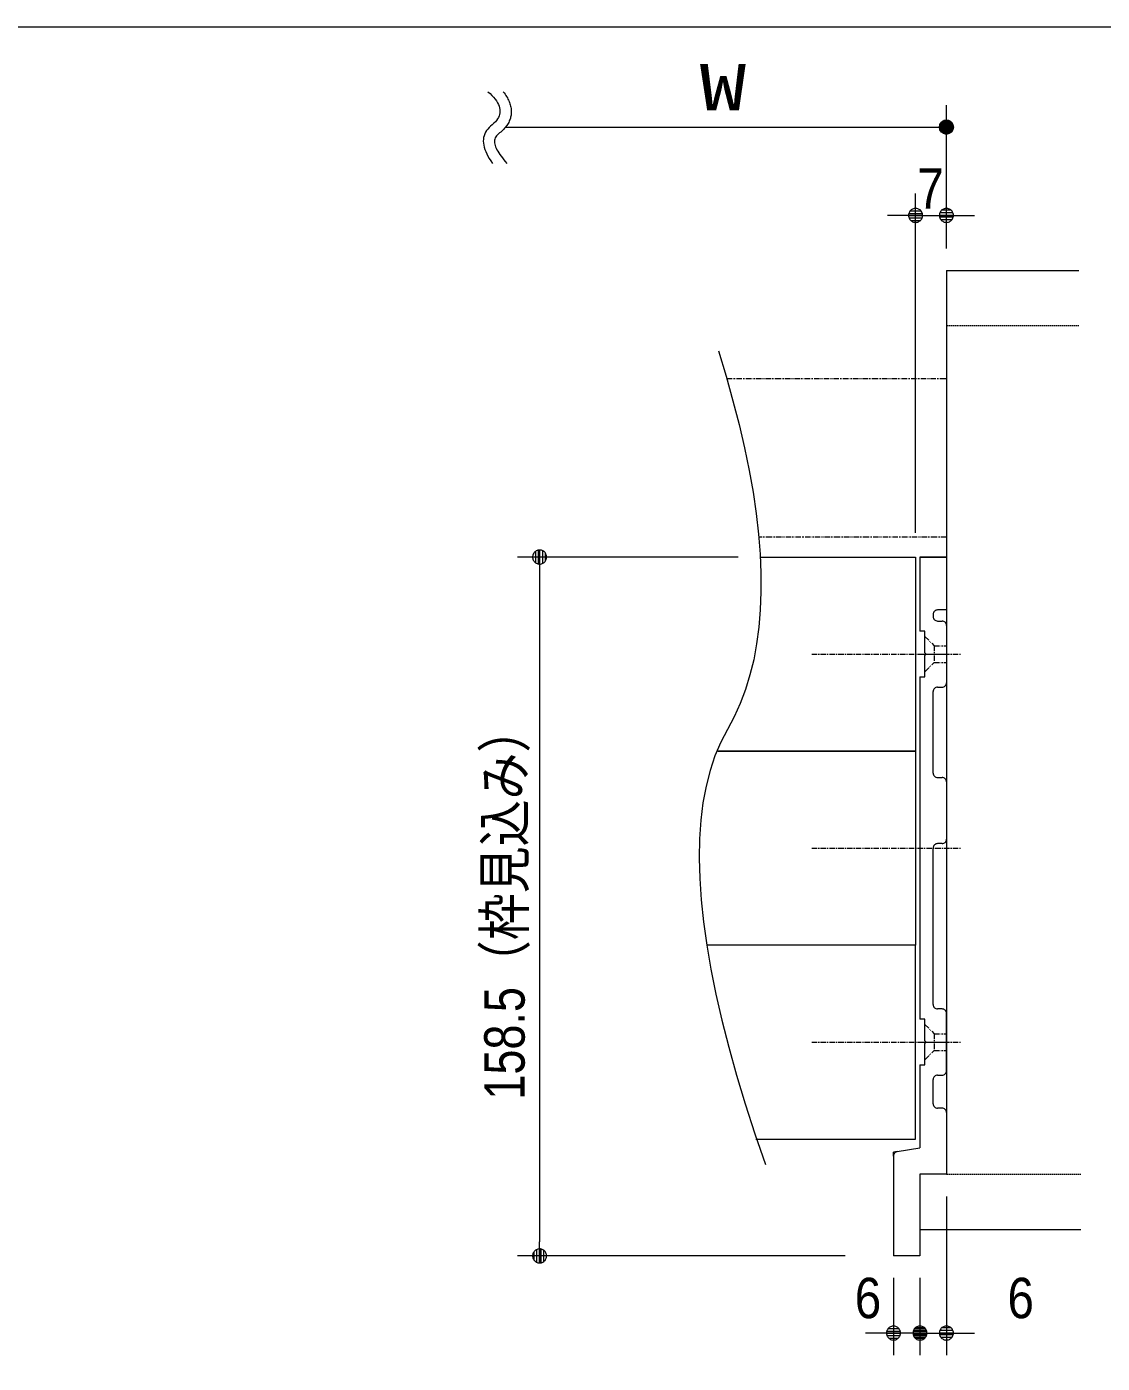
# Model space of a CAD drawing. Units: millimetres, scale not verified. Extents: x -6062 to 6062, y -3045 to 3045.
# Drawn here: x -4477 to -3501, y 1557 to 2770 of the extents above; entities that cross this region are included whole.
import ezdxf
from ezdxf.enums import TextEntityAlignment as Align

# ---------------------------------------------------------------- set-up
doc = ezdxf.new("R2010")
doc.units = ezdxf.units.MM
doc.header["$LTSCALE"] = 20
for name, pattern in [('CHAIN1', [8, 5, -1, 1, -1]), ('DASHED1', [1.8, 1.2, -0.6]), ('DOUBLE_CHAIN1', [8.8, 5, -1, 0.6, -0.6, 0.6, -1])]:
    doc.linetypes.add(name, pattern=pattern)
for name, color, linetype, lineweight in [('0-0_1図面枠', 7, 'Continuous', 9), ('0-1_3一般', 7, 'Continuous', 9), ('0-2_2寸法-1', 7, 'Continuous', 9), ('0-3_0', 7, 'Continuous', 9), ('0-4_2寸法-3', 7, 'Continuous', 9), ('0-5_2寸法-2', 7, 'Continuous', 9)]:
    doc.layers.add(name, color=color, linetype=linetype, lineweight=lineweight)
doc.styles.add('ＭＳ ゴシック', font='')
doc.styles.add('ＭＳ Ｐゴシック', font='')
doc.styles.get('ＭＳ ゴシック').set_extended_font_data('MS Gothic')
doc.styles.get('ＭＳ Ｐゴシック').set_extended_font_data('MS PGothic')

# ---------------------------------------------------------------- blocks, each defined once
blk = doc.blocks.new('グループ-2')
at = {"layer": '0-0_1図面枠'}
blk.add_lwpolyline([(-80000, 55400), (80000, 55400), (80000, -55400), (-80000, -55400)], close=True, dxfattribs=at)
blk = doc.blocks.new('図面枠')
at = {"layer": '0-0_1図面枠'}
blk.add_blockref('グループ-2', (0, 0), dxfattribs=at)
blk = doc.blocks.new('_Dot')
at = {"layer": '0-3_0'}
for p, q in [((-10, 0), (-20, 0)), ((9.78, 2), (-9.78, 2)), ((7.99, 6), (-7.99, 6)), ((9.16, -3.98), (-9.16, -3.98)), ((6, -7.98), (-6, -7.98))]:
    blk.add_line(p, q, dxfattribs=at)
for points in [[(10, 0), (9.92, 1.25), (9.69, 2.49), (9.3, 3.68), (8.76, 4.82), (8.09, 5.88), (7.29, 6.85), (6.37, 7.71), (5.36, 8.44), (4.26, 9.05), (3.09, 9.51), (1.87, 9.82), (0.63, 9.98), (-0.63, 9.98), (-1.87, 9.82), (-3.09, 9.51), (-4.26, 9.05), (-5.36, 8.44), (-6.37, 7.71), (-7.29, 6.85), (-8.09, 5.88), (-8.76, 4.82), (-9.3, 3.68), (-9.69, 2.49), (-9.92, 1.25), (-10, 0), (0, 0)], [(-10, 0), (-9.92, -1.25), (-9.69, -2.49), (-9.3, -3.68), (-8.76, -4.82), (-8.09, -5.88), (-7.29, -6.85), (-6.37, -7.71), (-5.36, -8.44), (-4.26, -9.05), (-3.09, -9.51), (-1.87, -9.82), (-0.63, -9.98), (0.63, -9.98), (1.87, -9.82), (3.09, -9.51), (4.26, -9.05), (5.36, -8.44), (6.37, -7.71), (7.29, -6.85), (8.09, -5.88), (8.76, -4.82), (9.3, -3.68), (9.69, -2.49), (9.92, -1.25), (10, 0), (0, 0)]]:
    blk.add_lwpolyline(points, close=True, dxfattribs=at)
blk = doc.blocks.new('グループ-6')
at = {"layer": '0-4_2寸法-3'}
blk.add_line((-45364, 52965.6), (-45332.1, 52920.9), dxfattribs=at)
for points in [[(-45416.6, 54220.9), (-45379.1, 54186.4), (-45345.2, 54152.5), (-45314.8, 54119), (-45287.9, 54086), (-45264.6, 54053.4), (-45244.8, 54021.4), (-45228.6, 53989.8), (-45215.9, 53958.7), (-45206.7, 53928), (-45201, 53897.8), (-45198.9, 53868.2), (-45200.3, 53838.9), (-45205.3, 53810.2), (-45213.8, 53781.9), (-45225.8, 53754.1), (-45241.3, 53726.8), (-45260.4, 53700), (-45283, 53673.6), (-45309.2, 53647.7), (-45338.8, 53622.3), (-45370, 53596.9), (-45397.9, 53570.5), (-45422.5, 53543), (-45443.9, 53514.6), (-45461.8, 53485.2), (-45476.5, 53454.7), (-45487.8, 53423.2), (-45495.8, 53390.7), (-45500.4, 53357.1), (-45501.8, 53322.6), (-45499.8, 53287), (-45494.5, 53250.4), (-45485.8, 53212.8), (-45473.8, 53174.2), (-45458.5, 53134.5), (-45439.9, 53093.8), (-45417.9, 53052.1), (-45392.7, 53009.4), (-45364, 52965.6)], [(-45140.3, 54220.9), (-45123, 54198.6), (-45106.8, 54176.4), (-45091.9, 54154.3), (-45078.1, 54132.3), (-45065.5, 54110.3), (-45054.1, 54088.4), (-45043.7, 54066.5), (-45034.4, 54044.9), (-45026, 54023.4), (-45018.6, 54002.1), (-45012.2, 53980.9), (-45006.7, 53959.9), (-45002.2, 53939.1), (-44998.7, 53918.4), (-44996.2, 53898), (-44994.6, 53877.6), (-44994, 53857.5), (-44994.3, 53837.5), (-44995.7, 53817.7), (-44998, 53798), (-45001.2, 53778.6), (-45005.5, 53759.2), (-45010.7, 53740.1), (-45016.9, 53721.1), (-45024, 53702.3), (-45032.2, 53683.7), (-45041.3, 53665.2), (-45051.3, 53646.9), (-45062.4, 53628.7), (-45074.4, 53610.7), (-45087.4, 53592.9), (-45101.3, 53575.3), (-45116.2, 53557.8), (-45132.1, 53540.5), (-45149, 53523.4), (-45166.8, 53506.4), (-45185.6, 53489.6), (-45205.4, 53473), (-45226.1, 53456.5)], [(-45226.1, 53456.5), (-45245.3, 53439.5), (-45261.5, 53421.6), (-45274.9, 53402.9), (-45285.4, 53383.2), (-45293, 53362.7), (-45297.7, 53341.3), (-45299.4, 53319), (-45298.3, 53295.8), (-45294.2, 53271.8), (-45287.3, 53246.8), (-45278, 53221.1), (-45266.7, 53194.5), (-45253.3, 53167.2), (-45238, 53139.1), (-45220.6, 53110.3), (-45201.2, 53080.7), (-45179.8, 53050.3), (-45156.4, 53019.1), (-45131, 52987.1), (-45103.6, 52954.4), (-45074.2, 52920.9)]]:
    blk.add_lwpolyline(points, dxfattribs=at)
blk = doc.blocks.new('グループ-7')
at = {"layer": '0-4_2寸法-3'}
for p, q in [((-37100, 52376.9), (-37100, 53976.9)), ((-36975.2, 53599.8), (-37224.8, 53599.8)), ((-36976.1, 53603.8), (-37223.9, 53603.8)), ((-36977.1, 53607.8), (-37222.9, 53607.8)), ((-36978, 53611.8), (-37222, 53611.8)), ((-36979, 53615.8), (-37221, 53615.8)), ((-36980.6, 53619.8), (-37219.4, 53619.8)), ((-36982.2, 53623.8), (-37217.8, 53623.8)), ((-36983.9, 53627.8), (-37216.1, 53627.8)), ((-36985.6, 53631.8), (-37214.4, 53631.8)), ((-36987.4, 53635.8), (-37212.6, 53635.8)), ((-36989.9, 53639.8), (-37210.1, 53639.8)), ((-36992.3, 53643.8), (-37207.7, 53643.8)), ((-36994.8, 53647.8), (-37205.2, 53647.8)), ((-36997.3, 53651.8), (-37202.7, 53651.8)), ((-37000.7, 53655.8), (-37199.3, 53655.8)), ((-37004.1, 53659.8), (-37195.9, 53659.8)), ((-37007.5, 53663.8), (-37192.5, 53663.8)), ((-37011.3, 53667.8), (-37188.7, 53667.8)), ((-37015.9, 53671.8), (-37184.1, 53671.8)), ((-37020.6, 53675.8), (-37179.4, 53675.8)), ((-37025.3, 53679.8), (-37174.7, 53679.8)), ((-37031.9, 53683.8), (-37168.1, 53683.8)), ((-37038.4, 53687.8), (-37161.6, 53687.8)), ((-37046.2, 53691.8), (-37153.8, 53691.8)), ((-37055.8, 53695.8), (-37144.2, 53695.8)), ((-37068.9, 53699.8), (-37131.1, 53699.8)), ((-37096.8, 53703.8), (-37103.2, 53703.8)), ((-45100, 53576.9), (-37100, 53576.9)), ((-36973, 53575.8), (-37227, 53575.8)), ((-36973.1, 53579.8), (-37226.9, 53579.8)), ((-36973.3, 53571.8), (-37226.7, 53571.8)), ((-36973.4, 53583.8), (-37226.6, 53583.8)), ((-36973.6, 53567.8), (-37226.4, 53567.8)), ((-36973.7, 53587.8), (-37226.3, 53587.8)), ((-36973.9, 53563.8), (-37226.1, 53563.8)), ((-36974, 53591.8), (-37226, 53591.8)), ((-36974.2, 53559.8), (-37225.8, 53559.8)), ((-36974.4, 53595.8), (-37225.6, 53595.8)), ((-36974.7, 53555.8), (-37225.3, 53555.8)), ((-36975.7, 53551.8), (-37224.3, 53551.8)), ((-36976.7, 53547.8), (-37223.3, 53547.8)), ((-36977.6, 53543.8), (-37222.4, 53543.8)), ((-36978.6, 53539.8), (-37221.4, 53539.8)), ((-36979.9, 53535.8), (-37220.1, 53535.8)), ((-36981.5, 53531.8), (-37218.5, 53531.8)), ((-36983.2, 53527.8), (-37216.8, 53527.8)), ((-36984.8, 53523.8), (-37215.2, 53523.8)), ((-36986.5, 53519.8), (-37213.5, 53519.8)), ((-36988.8, 53515.8), (-37211.2, 53515.8)), ((-36991.3, 53511.8), (-37208.7, 53511.8)), ((-36993.7, 53507.8), (-37206.3, 53507.8)), ((-36996.2, 53503.8), (-37203.8, 53503.8)), ((-36999.2, 53499.8), (-37200.8, 53499.8)), ((-37002.6, 53495.8), (-37197.4, 53495.8)), ((-37006, 53491.8), (-37194, 53491.8)), ((-37009.5, 53487.8), (-37190.5, 53487.8)), ((-37013.9, 53483.8), (-37186.1, 53483.8)), ((-37018.6, 53479.8), (-37181.4, 53479.8)), ((-37023.3, 53475.8), (-37176.7, 53475.8)), ((-37029, 53471.8), (-37171, 53471.8)), ((-37035.5, 53467.8), (-37164.5, 53467.8)), ((-37042.1, 53463.8), (-37157.9, 53463.8)), ((-37051.6, 53459.8), (-37148.4, 53459.8)), ((-37061.6, 53455.8), (-37138.4, 53455.8)), ((-37078.3, 53451.8), (-37121.7, 53451.8))]:
    blk.add_line(p, q, dxfattribs=at)
blk.add_circle((-37100, 53576.9), 127.1, dxfattribs=at)
blk.add_circle((-37100, 53576.9), 127.1, dxfattribs=at)
blk.add_blockref('グループ-6', (0, 0), dxfattribs=at)
at = {"layer": '0-4_2寸法-3', "style": 'ＭＳ ゴシック', "width": 1.5}
blk.add_text('W', height=836.9, dxfattribs=at).set_placement((-41580.9, 53633.7), align=Align.BOTTOM_LEFT)
blk = doc.blocks.new('グループ-10')
at = {"layer": '0-1_3一般'}
for p, q in [((-37100, 50976.9), (-34700, 50976.9)), ((-37100, 50976.9), (-37100, 49976.9)), ((-37100, 49976.9), (-37100, 34576.9)), ((-37580, 45776.9), (-37100, 45776.9)), ((-37100, 45776.9), (-37100, 44816.9)), ((-37340, 44736.9), (-37340, 44696.9)), ((-37100, 44816.9), (-37260, 44816.9)), ((-37492, 44432.9), (-37580, 44432.9)), ((-37492, 44040.9), (-37492, 44432.9)), ((-37260, 44616.9), (-37180, 44616.9)), ((-37100, 44536.9), (-37100, 43496.9)), ((-37492, 44040.9), (-37468, 44016.9)), ((-37492, 44040.9), (-37468, 44016.9)), ((-37468, 44016.9), (-37492, 43992.9)), ((-37468, 44016.9), (-37492, 43992.9)), ((-37492, 43600.9), (-37492, 43992.9)), ((-37580, 43600.9), (-37580, 37392.9)), ((-37580, 43600.9), (-37492, 43600.9)), ((-37260, 43416.9), (-37180, 43416.9)), ((-37340, 41856.9), (-37340, 43336.9)), ((-37260, 41776.9), (-37180, 41776.9)), ((-37100, 41696.9), (-37100, 40656.9)), ((-37180, 40576.9), (-37260, 40576.9)), ((-37340, 37656.9), (-37340, 40496.9)), ((-37492, 37392.9), (-37580, 37392.9)), ((-37492, 37000.9), (-37492, 37392.9)), ((-37180, 37576.9), (-37260, 37576.9)), ((-37100, 36456.9), (-37100, 37496.9)), ((-37492, 36560.9), (-37492, 36952.9)), ((-37580, 36560.9), (-37580, 35056.9)), ((-37580, 36560.9), (-37492, 36560.9)), ((-37340, 35856.9), (-37340, 36296.9)), ((-37260, 36376.9), (-37180, 36376.9)), ((-37180, 35776.9), (-37260, 35776.9)), ((-37100, 35696.9), (-37100, 34576.9)), ((-37993.2, 34988), (-37580, 35056.9)), ((-38060, 34909.1), (-38060, 33096.9)), ((-37100, 34576.9), (-37580, 34576.9)), ((-37580, 34576.9), (-37580, 33576.9)), ((-37580, 33576.9), (-34660, 33576.9)), ((-37580, 33576.9), (-37580, 33096.9)), ((-37580, 33096.9), (-38060, 33096.9))]:
    blk.add_line(p, q, dxfattribs=at)
at = {"layer": '0-1_3一般', "linetype": 'DASHED1'}
for p, q in [((-37100, 49976.9), (-34700, 49976.9)), ((-37100, 34576.9), (-34660, 34576.9))]:
    blk.add_line(p, q, dxfattribs=at)
at = {"layer": '0-1_3一般', "linetype": 'DOUBLE_CHAIN1'}
for p, q in [((-37492, 44336.9), (-37324, 44168.9)), ((-37324, 44168.9), (-37324, 43864.9)), ((-37324, 44168.9), (-37100, 44168.9)), ((-37492, 43696.9), (-37324, 43864.9)), ((-37324, 43864.9), (-37100, 43864.9)), ((-37324, 37128.9), (-37100, 37128.9)), ((-37492, 36656.9), (-37324, 36824.9)), ((-37993.2, 34988), (-38060, 34976.9)), ((-38060, 34909.1), (-38060, 34976.9))]:
    blk.add_line(p, q, dxfattribs=at)
at = {"layer": '0-1_3一般', "linetype": 'CHAIN1'}
for p, q in [((-39544.2, 44016.9), (-36824.2, 44016.9)), ((-37610.5, 44016.9), (-37072.1, 44016.9)), ((-39544.2, 40496.9), (-36824.2, 40496.9)), ((-39544.2, 36976.9), (-36824.2, 36976.9)), ((-37610.5, 36976.9), (-37072.1, 36976.9))]:
    blk.add_line(p, q, dxfattribs=at)
at = {"layer": '0-1_3一般', "linetype": 'DOUBLE_CHAIN1'}
for points in [[(-41085.7, 49016.9), (-37100, 49016.9), (-37100, 46136.9), (-40504.3, 46136.9)], [(-37492, 37296.9), (-37324, 37128.9), (-37324, 36824.9), (-37100, 36824.9)]]:
    blk.add_lwpolyline(points, dxfattribs=at)
at = {"layer": '0-1_3一般'}
for points in [[(-40480.3, 45776.9), (-37660, 45776.9), (-37660, 42256.9), (-41246.7, 42256.9)], [(-37100, 45776.9), (-37580, 45776.9), (-37580, 44432.9)], [(-41246.7, 42256.9), (-37660, 42256.9), (-37660, 38736.9), (-41453.9, 38736.9)], [(-40555.6, 35216.9), (-37660, 35216.9), (-37660, 38736.9), (-41453.9, 38736.9)], [(-37492, 37000.9), (-37468, 36976.9), (-37492, 36952.9)]]:
    blk.add_lwpolyline(points, dxfattribs=at)
for centre, start, end in [((-37260, 44736.9), 135, 180), ((-37260, 44696.9), 180, 225), ((-37260, 44736.9), 90, 135), ((-37260, 44696.9), 225, 270), ((-37180, 44536.9), 45, 90), ((-37180, 44536.9), 0, 45), ((-37260, 43336.9), 90, 135), ((-37180, 43496.9), 270, 315), ((-37180, 43496.9), 315, 0), ((-37260, 43336.9), 135, 180), ((-37260, 41856.9), 180, 225), ((-37260, 41856.9), 225, 270), ((-37180, 41696.9), 45, 90), ((-37180, 41696.9), 0, 45), ((-37260, 40496.9), 135, 180), ((-37260, 40496.9), 90, 135), ((-37180, 40656.9), 270, 315), ((-37180, 40656.9), 315, 0), ((-37260, 37656.9), 180, 225), ((-37260, 37656.9), 225, 270), ((-37180, 37496.9), 45, 90), ((-37180, 37496.9), 0, 45), ((-37180, 36456.9), 270, 315), ((-37180, 36456.9), 315, 0), ((-37260, 36296.9), 135, 180), ((-37260, 36296.9), 90, 135), ((-37260, 35856.9), 180, 225), ((-37260, 35856.9), 225, 270), ((-37180, 35696.9), 45, 90), ((-37180, 35696.9), 0, 45), ((-37980, 34909.1), 139.73116, 180), ((-37980, 34909.1), 99.46232, 139.73116)]:
    blk.add_arc(centre, 80, start, end, dxfattribs=at)

msp = doc.modelspace()

# ---------------------------------------------------------------- linework, layer by layer
at = {"layer": '0-1_3一般'}
msp.add_line((-3816.26, 1765.71), (-3806.75, 1737.84), dxfattribs=at)
msp.add_lwpolyline([(-3849.35, 2475.84), (-3842.39, 2452.97), (-3836.12, 2430.69), (-3830.54, 2409.01), (-3825.65, 2387.94), (-3821.44, 2367.47), (-3817.93, 2347.59), (-3815.11, 2328.32), (-3812.97, 2309.65), (-3811.53, 2291.57), (-3810.77, 2274.1), (-3810.71, 2257.23), (-3811.33, 2240.96), (-3812.65, 2225.29), (-3814.65, 2210.22), (-3817.34, 2195.75), (-3820.72, 2181.89), (-3824.79, 2168.62), (-3829.55, 2155.95), (-3835, 2143.89), (-3841.14, 2132.42), (-3847.22, 2120.83), (-3852.47, 2108.38), (-3856.9, 2095.07), (-3860.51, 2080.91), (-3863.31, 2065.89), (-3865.28, 2050.02), (-3866.43, 2033.29), (-3866.76, 2015.7), (-3866.27, 1997.25), (-3864.96, 1977.95), (-3862.83, 1957.8), (-3859.88, 1936.78), (-3856.11, 1914.91), (-3851.52, 1892.19), (-3846.11, 1868.6), (-3839.88, 1844.17), (-3832.82, 1818.87), (-3824.95, 1792.72), (-3816.26, 1765.71)], dxfattribs=at)
at = {"layer": '0-2_2寸法-1'}
for p, q in [((-3670.5, 2310.84), (-3670.5, 2618.84)), ((-3642.5, 2568.84), (-3642.5, 2618.84)), ((-3683.21, 2598.84), (-3695.92, 2598.84)), ((-3670.5, 2598.84), (-3642.5, 2598.84)), ((-3629.79, 2598.84), (-3617.08, 2598.84)), ((-3831.52, 2288.84), (-4031.52, 2288.84)), ((-4011.52, 2276.13), (-4011.52, 1667.56)), ((-3734.5, 1654.84), (-4031.52, 1654.84))]:
    msp.add_line(p, q, dxfattribs=at)
at = {"layer": '0-5_2寸法-2'}
for p, q in [((-3642.5, 1708.84), (-3642.5, 1564.84)), ((-3690.5, 1634.84), (-3690.5, 1564.84)), ((-3666.5, 1634.84), (-3666.5, 1564.84)), ((-3666.5, 1634.84), (-3666.5, 1564.84)), ((-3703.21, 1584.84), (-3715.92, 1584.84)), ((-3679.21, 1584.84), (-3691.92, 1584.84)), ((-3666.5, 1584.84), (-3690.5, 1584.84)), ((-3666.5, 1584.84), (-3642.5, 1584.84)), ((-3653.79, 1584.84), (-3641.08, 1584.84)), ((-3629.79, 1584.84), (-3617.08, 1584.84))]:
    msp.add_line(p, q, dxfattribs=at)

# ---------------------------------------------------------------- block references
at = {"layer": '0-0_1図面枠', "xscale": 0.05, "yscale": 0.05}
msp.add_blockref('図面枠', (-1787.5, 0), dxfattribs=at)
at = {"layer": '0-1_3一般', "xscale": 0.05, "yscale": 0.05}
msp.add_blockref('グループ-10', (-1787.5, 0), dxfattribs=at)
at = {"layer": '0-2_2寸法-1', "xscale": 0.6356201, "yscale": 0.6356201}
msp.add_blockref('_Dot', (-3670.5, 2598.84), dxfattribs=at)
for p, rotation in [((-3642.5, 2598.84), 180), ((-4011.52, 2288.84), 90), ((-4011.52, 1654.84), 270)]:
    msp.add_blockref('_Dot', p, dxfattribs=dict(at, rotation=rotation))
at = {"layer": '0-4_2寸法-3', "xscale": 0.05, "yscale": 0.05}
msp.add_blockref('グループ-7', (-1787.5, 0), dxfattribs=at)
at = {"layer": '0-5_2寸法-2', "xscale": 0.6356201, "yscale": 0.6356201}
for p in [(-3690.5, 1584.84), (-3666.5, 1584.84)]:
    msp.add_blockref('_Dot', p, dxfattribs=at)
at = {"layer": '0-5_2寸法-2', "xscale": 0.6356201, "yscale": 0.6356201, "rotation": 180}
for p in [(-3666.5, 1584.84), (-3642.5, 1584.84)]:
    msp.add_blockref('_Dot', p, dxfattribs=at)

# ---------------------------------------------------------------- texts
at = {"layer": '0-2_2寸法-1', "style": 'ＭＳ Ｐゴシック', "width": 0.9}
msp.add_text('7', height=36.66, dxfattribs=at).set_placement((-3668.9, 2593.79), align=Align.BOTTOM_LEFT)
at = {"layer": '0-2_2寸法-1', "style": 'ＭＳ Ｐゴシック', "width": 0.85}
msp.add_text('158.5（枠見込み）', height=36.69, rotation=90, dxfattribs=at).set_placement((-4014.05, 1796.64), align=Align.BOTTOM_LEFT)
at = {"layer": '0-5_2寸法-2', "style": 'ＭＳ Ｐゴシック', "width": 0.9}
for p in [(-3725.65, 1587.32), (-3587.12, 1587.32)]:
    msp.add_text('6', height=36.66, dxfattribs=at).set_placement(p, align=Align.BOTTOM_LEFT)

doc.saveas('drawing.dxf')
